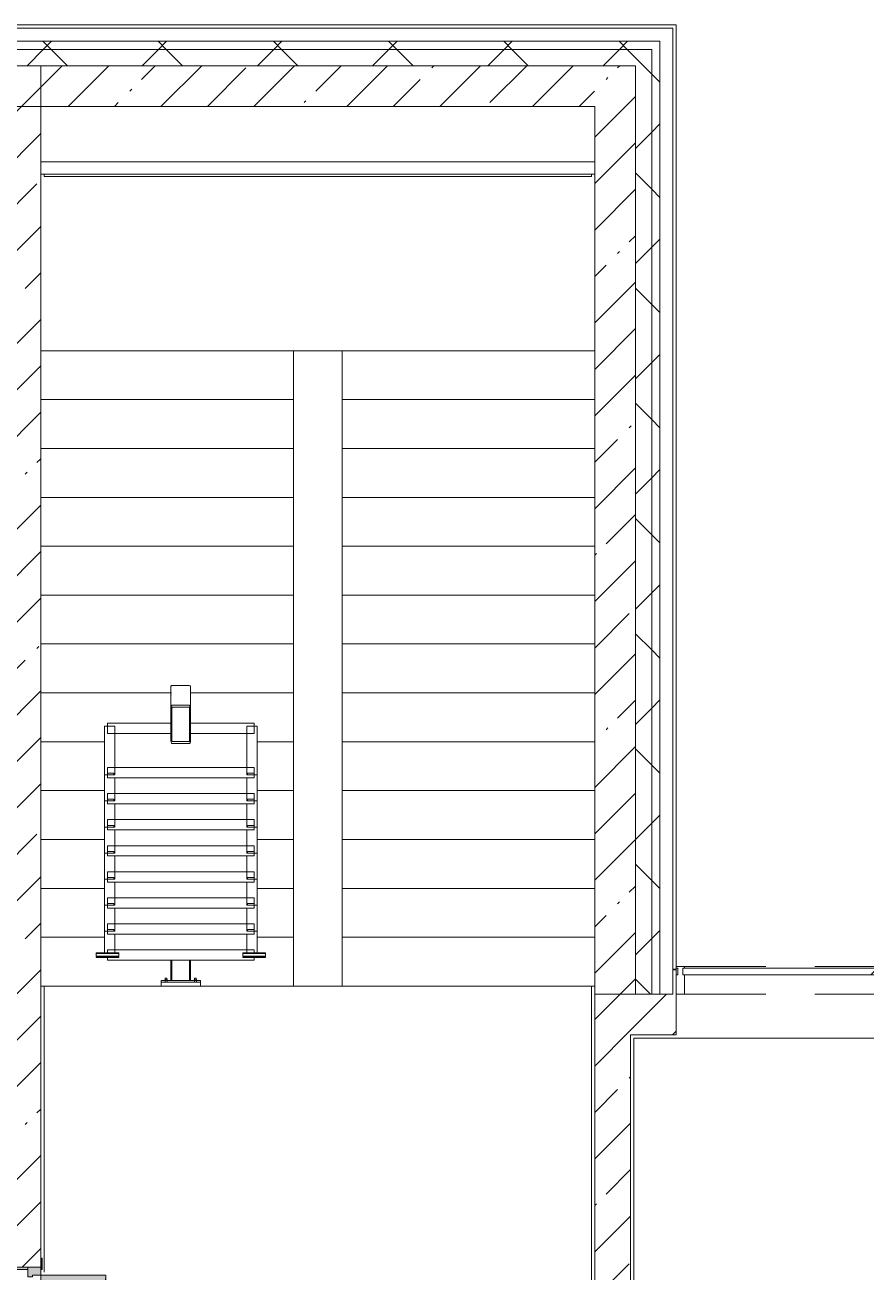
# Model space of a CAD drawing. Header units: millimetres. Extents: x -5426 to 189269, y -8553 to 29000.
# Drawn here: x 151572 to 156734, y 19695 to 27350 of the extents above; entities that cross this region are included whole.
import ezdxf

# ---------------------------------------------------------------- set-up
doc = ezdxf.new("R2010")
doc.units = ezdxf.units.MM
doc.linetypes.add('200_ШТРИХ__ш1_п0_6_', pattern=[800, 500, -300])
for name, color, linetype, lineweight in [('A-DETL-MBND-1', 7, '200_ШТРИХ__ш1_п0_6_', 9), ('A-GENM', 7, 'Continuous', 5), ('A-GLAZ-2', 7, 'Continuous', 5), ('A-GLAZ-CWMG-2', 7, 'Continuous', 5), ('A-WALL', 7, 'Continuous', 9), ('A-WALL-5', 7, 'Continuous', 5), ('I-WALL-20', 7, 'Continuous', 5), ('S-STRS-2', 7, 'Continuous', 5)]:
    doc.layers.add(name, color=color, linetype=linetype, lineweight=lineweight)
for name, color, linetype, lineweight, true_color in [('A-DOOR-2', 7, 'Continuous', 5, 0xaaaaaa), ('A-DOOR-3', 7, 'Continuous', 5, 0xe2e2e2), ('A-DOOR-FRAM-2', 7, 'Continuous', 5, 0xe2e2e2), ('A-DOOR-FRAM-3', 7, 'Continuous', 5, 0xaaaaaa), ('A-FLOR-2', 7, 'Continuous', 5, 0xaaaaaa)]:
    doc.layers.add(name, color=color, linetype=linetype, lineweight=lineweight, true_color=true_color)
pattern_1 = [(45, (62258.8, 0), (-353.5534, 353.5534), []), (135, (62258.8, 0), (-353.5534, -353.5534), [])]
pattern_2 = [(45, (62258.82, 0), (-285.1231, 285.1231), []), (45, (62543.95, 0), (-285.1231, 285.1231), [504.031, -100.806, 16.764, -84.042])]

# ---------------------------------------------------------------- blocks, each defined once
blk = doc.blocks.new('110_Дверь_СКБ_2Ст - Д-1_л_Лестничная клетка EIS60 2-32359692-3_4_1_птичка')
at = {"layer": 'A-DOOR-3'}
for points in [[(662.5, 125), (662.5, 1025), (612.5, 1025), (612.5, 125)], [(-587.5, 525), (-637.5, 525), (-637.5, 125), (-587.5, 125)], [(712.5, -125), (712.5, 45), (697.5, 45), (697.5, -125)]]:
    blk.add_hatch(color=256, dxfattribs=at).paths.add_polyline_path(points)
h = blk.add_hatch(color=256, dxfattribs=at)
h.paths.add_polyline_path([(712.5, 125), (662.5, 125), (662.5, 75), (652.5, 75), (652.5, 45), (712.5, 45)])
h.paths.add_polyline_path([(-627.5, 45), (-627.5, 75), (-637.5, 75), (-637.5, 125), (-687.5, 125), (-687.5, 45)])
at = {"layer": 'A-DOOR-FRAM-2'}
for points in [[(-672.5, 125), (-672.5, 133), (-742.5, 133), (-742.5, 125)], [(767.5, 125), (767.5, 133), (697.5, 133), (697.5, 125)], [(-672.5, -125), (-672.5, 45), (-687.5, 45), (-687.5, -125)], [(-672.5, -133), (-672.5, -125), (-742.5, -125), (-742.5, -133)], [(767.5, -133), (767.5, -125), (697.5, -125), (697.5, -133)]]:
    blk.add_hatch(color=256, dxfattribs=at).paths.add_polyline_path(points)
at = {"layer": 'A-DOOR-2'}
for p, q in [((662.5, 1025), (612.5, 1025)), ((612.5, 1025), (612.5, 125)), ((662.5, 125), (662.5, 1025)), ((-637.5, 525), (-637.5, 125)), ((-587.5, 525), (-637.5, 525)), ((-587.5, 125), (-587.5, 525)), ((-637.5, 125), (-587.5, 125)), ((612.5, 125), (662.5, 125))]:
    blk.add_line(p, q, dxfattribs=at)
for centre, radius, start, end in [((662.5, 125), 900, 90, 180), ((-637.5, 125), 400, 360, 90)]:
    blk.add_arc(centre, radius, start, end, dxfattribs=at)
at = {"layer": 'A-DOOR-FRAM-3'}
for p, q in [((-672.5, 133), (-742.5, 133)), ((-742.5, 133), (-742.5, 125)), ((-742.5, 125), (-672.5, 125)), ((-637.5, 125), (-687.5, 125)), ((-687.5, 125), (-687.5, 45)), ((-672.5, 125), (-672.5, 133)), ((-637.5, 75), (-637.5, 125)), ((662.5, 125), (662.5, 75)), ((712.5, 125), (662.5, 125)), ((767.5, 133), (697.5, 133)), ((697.5, 133), (697.5, 125)), ((697.5, 125), (767.5, 125)), ((712.5, 45), (712.5, 125)), ((767.5, 125), (767.5, 133)), ((-687.5, 45), (-627.5, 45)), ((-672.5, 45), (-687.5, 45)), ((-687.5, 45), (-687.5, -125)), ((-672.5, -125), (-672.5, 45)), ((-627.5, 75), (-637.5, 75)), ((-627.5, 45), (-627.5, 75)), ((662.5, 75), (652.5, 75)), ((652.5, 75), (652.5, 45)), ((652.5, 45), (712.5, 45)), ((712.5, 45), (697.5, 45)), ((697.5, 45), (697.5, -125)), ((712.5, -125), (712.5, 45)), ((-672.5, -125), (-742.5, -125)), ((-742.5, -125), (-742.5, -133)), ((-742.5, -133), (-672.5, -133)), ((-687.5, -125), (-672.5, -125)), ((-672.5, -133), (-672.5, -125)), ((697.5, -125), (712.5, -125)), ((767.5, -125), (697.5, -125)), ((697.5, -125), (697.5, -133)), ((697.5, -133), (767.5, -133)), ((767.5, -133), (767.5, -125))]:
    blk.add_line(p, q, dxfattribs=at)
blk = doc.blocks.new('PNS_Панель прямоугольная - Нр_Стекло - 40мм-22855911-3_4_1_птичка')
at = {"layer": 'A-GLAZ-2'}
h = blk.add_hatch(dxfattribs=at)
h.set_pattern_fill('FP_128', color=256, style=0, pattern_type=2)
h.set_pattern_definition([(45, (-94620, -21060), (-1414.214, 1414.214), [1000, -3000]), (45, (-95620, -21560), (-1414.214, 1414.214), [3000, -1000]), (45, (-93620, -22060), (-1414.214, 1414.214), [1000, -3000])])
h.paths.add_polyline_path([(760, -40), (770, -40), (770, 0), (-770, 0), (-770, -40), (37.1, -40)])
for p, q in [((-770, 0), (770, 0)), ((760, 0), (-770, 0)), ((-760, -40), (760, -40))]:
    blk.add_line(p, q, dxfattribs=at)
blk = doc.blocks.new('Прямоугольный импост - Импост структурный с накладкой - 170мм-22855901-3_4_1_птичка')
at = {"layer": 'A-DETL-MBND-1'}
for p, q in [((93360, 21560), (93360, 21570)), ((93360, 21570), (94880, 21570)), ((93360, 21400), (94880, 21400))]:
    blk.add_line(p, q, dxfattribs=at)
blk = doc.blocks.new('Анкер клиновой - Анкер клиновой МКТ В 10-10-16_85-22193208-3_4_1_птичка')
at = {"layer": 'A-DETL-MBND-1'}
for p, q in [((122191.4, 13788), (122191.4, 13784)), ((122207.4, 13788), (122191.4, 13788)), ((122191.4, 13788), (122207.4, 13788)), ((122194.4, 13798), (122194.4, 13784)), ((122204.4, 13798), (122194.4, 13798)), ((122194.4, 13798), (122204.4, 13798)), ((122204.4, 13784), (122204.4, 13798)), ((122207.4, 13784), (122207.4, 13788))]:
    blk.add_line(p, q, dxfattribs=at)
blk = doc.blocks.new('ОМ_Полоса_Трапеция прямоугольная_Прокат_ГОСТ 103-2006 - ОМ_Полоса_Трапеция прямоугольная_Прокат_ГОСТ 103-2006-21111644-3_4_1_птичка')
at = {"layer": 'A-GENM'}
for p, q in [((122699.4, 15046.5), (122699.4, 15056.5)), ((122699.4, 15056.5), (122739.4, 15056.5)), ((122739.4, 15046.5), (122699.4, 15046.5)), ((122739.4, 15056.5), (122739.4, 15046.5))]:
    blk.add_line(p, q, dxfattribs=at)
blk = doc.blocks.new('ОМ_Полоса_Трапеция прямоугольная_Прокат_ГОСТ 103-2006 - ОМ_Полоса_Трапеция прямоугольная_Прокат_ГОСТ 103-2006-V128-3_4_1_птичка')
at = {"layer": 'A-GENM'}
for p, q in [((122699.4, 14416.5), (122699.4, 14406.5)), ((122739.4, 14416.5), (122699.4, 14416.5)), ((122699.4, 14406.5), (122739.4, 14406.5)), ((122739.4, 14406.5), (122739.4, 14416.5))]:
    blk.add_line(p, q, dxfattribs=at)
blk = doc.blocks.new('ОМ_Полоса_Трапеция прямоугольная_Прокат_ГОСТ 103-2006 - ОМ_Полоса_Трапеция прямоугольная_Прокат_ГОСТ 103-2006-V129-3_4_1_птичка')
at = {"layer": 'A-GENM'}
for p, q in [((122699.4, 14256.5), (122699.4, 14246.5)), ((122739.4, 14256.5), (122699.4, 14256.5)), ((122699.4, 14246.5), (122739.4, 14246.5)), ((122739.4, 14246.5), (122739.4, 14256.5))]:
    blk.add_line(p, q, dxfattribs=at)
blk = doc.blocks.new('ОМ_Полоса_Трапеция прямоугольная_Прокат_ГОСТ 103-2006 - ОМ_Полоса_Трапеция прямоугольная_Прокат_ГОСТ 103-2006-V130-3_4_1_птичка')
at = {"layer": 'A-GENM'}
for p, q in [((122699.4, 14096.5), (122699.4, 14086.5)), ((122739.4, 14096.5), (122699.4, 14096.5)), ((122699.4, 14086.5), (122739.4, 14086.5)), ((122739.4, 14086.5), (122739.4, 14096.5))]:
    blk.add_line(p, q, dxfattribs=at)
blk = doc.blocks.new('ОМ_Полоса_Прокат_ГОСТ 103-2006 - ОМ_Полоса_Прокат_ГОСТ 103-2006-22193251-3_4_1_птичка')
at = {"layer": 'A-GENM'}
for p, q in [((122809.4, 13929.5), (122669.4, 13929.5)), ((122669.4, 13929.5), (122669.4, 13926.5)), ((122669.4, 13926.5), (122809.4, 13926.5)), ((122809.4, 13926.5), (122809.4, 13929.5))]:
    blk.add_line(p, q, dxfattribs=at)
blk = doc.blocks.new('ОМ_Полоса_Прокат_ГОСТ 103-2006 - ОМ_Полоса_Прокат_ГОСТ 103-2006-22193252-3_4_1_птичка')
at = {"layer": 'A-GENM'}
for p, q in [((122669.4, 13954.2), (122669.4, 13950.8)), ((122809.4, 13954.2), (122669.4, 13954.2)), ((122669.4, 13950.8), (122809.4, 13950.8)), ((122669.4, 13933.9), (122669.4, 13950.8)), ((122809.4, 13933.9), (122669.4, 13933.9)), ((122809.4, 13950.8), (122809.4, 13954.2)), ((122809.4, 13950.8), (122809.4, 13933.9))]:
    blk.add_line(p, q, dxfattribs=at)
blk = doc.blocks.new('ОМ_Полоса_Трапеция прямоугольная_Прокат_ГОСТ 103-2006 - ОМ_Полоса_Трапеция прямоугольная_Прокат_ГОСТ 103-2006-21111686-3_4_1_птичка')
at = {"layer": 'A-GENM'}
for p, q in [((121839.4, 15056.5), (121879.4, 15056.5)), ((121839.4, 15046.5), (121839.4, 15056.5)), ((121879.4, 15046.5), (121839.4, 15046.5)), ((121879.4, 15056.5), (121879.4, 15046.5))]:
    blk.add_line(p, q, dxfattribs=at)
blk = doc.blocks.new('ОМ_Полоса_Трапеция прямоугольная_Прокат_ГОСТ 103-2006 - ОМ_Полоса_Трапеция прямоугольная_Прокат_ГОСТ 103-2006-V131-3_4_1_птичка')
at = {"layer": 'A-GENM'}
for p, q in [((121879.4, 14416.5), (121839.4, 14416.5)), ((121839.4, 14416.5), (121839.4, 14406.5)), ((121839.4, 14406.5), (121879.4, 14406.5)), ((121879.4, 14406.5), (121879.4, 14416.5))]:
    blk.add_line(p, q, dxfattribs=at)
blk = doc.blocks.new('ОМ_Полоса_Трапеция прямоугольная_Прокат_ГОСТ 103-2006 - ОМ_Полоса_Трапеция прямоугольная_Прокат_ГОСТ 103-2006-V132-3_4_1_птичка')
at = {"layer": 'A-GENM'}
for p, q in [((121879.4, 14256.5), (121839.4, 14256.5)), ((121839.4, 14256.5), (121839.4, 14246.5)), ((121839.4, 14246.5), (121879.4, 14246.5)), ((121879.4, 14246.5), (121879.4, 14256.5))]:
    blk.add_line(p, q, dxfattribs=at)
blk = doc.blocks.new('ОМ_Полоса_Трапеция прямоугольная_Прокат_ГОСТ 103-2006 - ОМ_Полоса_Трапеция прямоугольная_Прокат_ГОСТ 103-2006-V133-3_4_1_птичка')
at = {"layer": 'A-GENM'}
for p, q in [((121879.4, 14096.5), (121839.4, 14096.5)), ((121839.4, 14096.5), (121839.4, 14086.5)), ((121839.4, 14086.5), (121879.4, 14086.5)), ((121879.4, 14086.5), (121879.4, 14096.5))]:
    blk.add_line(p, q, dxfattribs=at)
blk = doc.blocks.new('ОМ_Полоса_Прокат_ГОСТ 103-2006 - ОМ_Полоса_Прокат_ГОСТ 103-2006-22193295-3_4_1_птичка')
at = {"layer": 'A-GENM'}
for p, q in [((121909.4, 13929.5), (121769.4, 13929.5)), ((121769.4, 13929.5), (121769.4, 13926.5)), ((121769.4, 13926.5), (121909.4, 13926.5)), ((121909.4, 13926.5), (121909.4, 13929.5))]:
    blk.add_line(p, q, dxfattribs=at)
blk = doc.blocks.new('ОМ_Полоса_Прокат_ГОСТ 103-2006 - ОМ_Полоса_Прокат_ГОСТ 103-2006-22193296-3_4_1_птичка')
at = {"layer": 'A-GENM'}
for p, q in [((121909.4, 13954.2), (121769.4, 13954.2)), ((121769.4, 13954.2), (121769.4, 13950.8)), ((121769.4, 13950.8), (121909.4, 13950.8)), ((121769.4, 13933.9), (121769.4, 13950.8)), ((121909.4, 13933.9), (121769.4, 13933.9)), ((121909.4, 13950.8), (121909.4, 13954.2)), ((121909.4, 13950.8), (121909.4, 13933.9))]:
    blk.add_line(p, q, dxfattribs=at)
blk = doc.blocks.new('ОМ_Нижняя опорная пятка1 - ОМ_Нижняя опорная пятка-21111576-3_4_1_птичка')
at = {"layer": 'A-DETL-MBND-1'}
for p, q in [((-96, -10), (-96, 0)), ((-84, -10), (-84, 0)), ((84, -10), (84, 0)), ((96, -10), (96, 0))]:
    blk.add_line(p, q, dxfattribs=at)
blk = doc.blocks.new('ОМ_Труба_ГОСТ 8639-82 - ОМ_Труба_ГОСТ 8639-82-21111694-3_4_1_птичка')
at = {"layer": 'A-GENM'}
for p, q in [((122229.4, 15590.5), (122229.4, 15456.5)), ((122238.4, 15595.1), (122340.4, 15595.1)), ((122349.4, 15456.5), (122349.4, 15590.5)), ((122238.4, 15474.2), (122340.4, 15474.2)), ((122229.4, 15256.4), (122229.4, 15456.5)), ((122235.4, 15456.5), (122235.4, 15256.4)), ((122340.4, 15462.4), (122238.4, 15462.4)), ((122343.4, 15256.4), (122343.4, 15456.5)), ((122349.4, 15456.5), (122349.4, 15256.4)), ((122238.4, 15250.5), (122340.4, 15250.5)), ((122340.4, 15238.8), (122238.4, 15238.8))]:
    blk.add_line(p, q, dxfattribs=at)
at = {"layer": 'A-GENM', "flags": 128}
for points in [[(122229.4, 15456.5), (122229.6, 15460), (122230.1, 15463.3), (122231, 15466.3), (122232.1, 15469), (122233.4, 15471.2), (122235, 15472.8), (122236.7, 15473.8), (122238.4, 15474.2)], [(122340.4, 15474.2), (122342.2, 15473.8), (122343.9, 15472.8), (122345.4, 15471.2), (122346.8, 15469), (122347.9, 15466.3), (122348.8, 15463.3), (122349.3, 15460), (122349.4, 15456.5)], [(122238.4, 15462.4), (122237.9, 15462.3), (122237.3, 15461.9), (122236.8, 15461.4), (122236.3, 15460.7), (122235.9, 15459.8), (122235.7, 15458.8), (122235.5, 15457.7), (122235.4, 15456.5)], [(122343.4, 15456.5), (122343.4, 15457.7), (122343.2, 15458.8), (122342.9, 15459.8), (122342.6, 15460.7), (122342.1, 15461.4), (122341.6, 15461.9), (122341, 15462.3), (122340.4, 15462.4)], [(122238.4, 15238.8), (122236.7, 15239.1), (122235, 15240.1), (122233.4, 15241.8), (122232.1, 15243.9), (122231, 15246.6), (122230.1, 15249.7), (122229.6, 15253), (122229.4, 15256.4)], [(122235.4, 15256.4), (122235.5, 15255.3), (122235.7, 15254.2), (122235.9, 15253.2), (122236.3, 15252.3), (122236.8, 15251.5), (122237.3, 15251), (122237.9, 15250.7), (122238.4, 15250.5)], [(122349.4, 15256.4), (122349.3, 15253), (122348.8, 15249.7), (122347.9, 15246.6), (122346.8, 15243.9), (122345.4, 15241.8), (122343.9, 15240.1), (122342.2, 15239.1), (122340.4, 15238.8)], [(122340.4, 15250.5), (122341, 15250.7), (122341.6, 15251), (122342.1, 15251.5), (122342.6, 15252.3), (122342.9, 15253.2), (122343.2, 15254.2), (122343.4, 15255.3), (122343.4, 15256.4)]]:
    blk.add_lwpolyline(points, dxfattribs=at)
at = {"layer": 'A-GENM'}
for centre, major_axis, start_param, end_param in [((122238.4, 15590.5), (9, 0), 1.570796, 3.141593), ((122340.4, 15590.5), (9, 0), 0, 1.570796), ((122238.4, 15538.5), (9, 0), 3.141593, 3.665191), ((122340.4, 15538.5), (-9, 0), 2.617994, 3.141593)]:
    blk.add_ellipse(centre, major_axis=major_axis, ratio=0.509802, start_param=start_param, end_param=end_param, dxfattribs=at)
blk = doc.blocks.new('ОМ_Уголок_ГОСТ 8509-93 - ОМ_Уголок_ГОСТ 8509-93-22194532-3_4_1_птичка')
at = {"layer": 'A-GENM'}
for p, q in [((0, 45.2), (0, -17.8)), ((390, 45.2), (0, 45.2)), ((900, 45.2), (510, 45.2)), ((900, -17.8), (900, 45.2)), ((0, -17.8), (390, -17.8)), ((510, -17.8), (900, -17.8))]:
    blk.add_line(p, q, dxfattribs=at)
blk = doc.blocks.new('ОМ_Уголок_ГОСТ 8509-93 - ОМ_Уголок_ГОСТ 8509-93-V134-3_4_1_птичка')
at = {"layer": 'A-GENM'}
for p, q in [((0, 45.2), (0, -17.8)), ((900, 45.2), (0, 45.2)), ((900, -17.8), (900, 45.2)), ((0, -17.8), (900, -17.8))]:
    blk.add_line(p, q, dxfattribs=at)
blk = doc.blocks.new('ОМ_Уголок_ГОСТ 8509-93 - ОМ_Уголок_ГОСТ 8509-93-22194533-3_4_1_птичка')
at = {"layer": 'A-GENM'}
for p, q in [((0, 45.2), (0, -17.8)), ((300, 45.2), (0, 45.2)), ((300, -17.8), (300, 45.2)), ((0, -17.8), (300, -17.8))]:
    blk.add_line(p, q, dxfattribs=at)
blk = doc.blocks.new('ОМ_Уголок_ГОСТ 8509-93 - ОМ_Уголок_ГОСТ 8509-93-V135-3_4_1_птичка')
at = {"layer": 'A-GENM'}
for p, q in [((0, 45.2), (0, -17.8)), ((142.2, 45.2), (0, 45.2)), ((0, -17.8), (160, -17.8))]:
    blk.add_line(p, q, dxfattribs=at)
blk = doc.blocks.new('ОМ_Уголок_ГОСТ 8509-93 - ОМ_Уголок_ГОСТ 8509-93-V136-3_4_1_птичка')
at = {"layer": 'A-GENM'}
for p, q in [((300, 45.2), (157.8, 45.2)), ((300, -17.8), (300, 45.2)), ((140, -17.8), (300, -17.8))]:
    blk.add_line(p, q, dxfattribs=at)
blk = doc.blocks.new('ОМ_Уголок_ГОСТ 8509-93 - ОМ_Уголок_ГОСТ 8509-93-V162-3_4_1_птичка')
at = {"layer": 'A-GENM'}
for p, q in [((0, 45.2), (0, 27.8)), ((900, 45.2), (0, 45.2)), ((0, 7.4), (0, -17.8)), ((900, 27.8), (900, 45.2)), ((900, -17.8), (900, 6.6)), ((0, -17.8), (900, -17.8))]:
    blk.add_line(p, q, dxfattribs=at)
blk = doc.blocks.new('ОМ_Уголок_ГОСТ 8509-93 - ОМ_Уголок_ГОСТ 8509-93-V163-3_4_1_птичка')
at = {"layer": 'A-GENM'}
for p, q in [((0, 45.2), (0, -17.8)), ((6.6, 45.2), (0, 45.2)), ((142.2, 45.2), (27.8, 45.2)), ((0, -17.8), (6.6, -17.8)), ((27.8, -17.8), (160, -17.8))]:
    blk.add_line(p, q, dxfattribs=at)
blk = doc.blocks.new('ОМ_Уголок_ГОСТ 8509-93 - ОМ_Уголок_ГОСТ 8509-93-V139-3_4_1_птичка')
at = {"layer": 'A-GENM'}
for p, q in [((272.2, 45.2), (157.8, 45.2)), ((300, 45.2), (292.6, 45.2)), ((300, -17.8), (300, 45.2)), ((140, -17.8), (272.2, -17.8)), ((292.6, -17.8), (300, -17.8))]:
    blk.add_line(p, q, dxfattribs=at)
blk = doc.blocks.new('ОМ_Труба_ГОСТ 8639-82 - ОМ_Труба_ГОСТ 8639-82-21111710-3_4_1_птичка')
at = {"layer": 'A-DETL-MBND-1'}
for p, q in [((122229.4, 13908.7), (122229.4, 13784)), ((122235.4, 13908.7), (122235.4, 13784)), ((122343.4, 13908.7), (122343.4, 13784)), ((122349.4, 13784), (122349.4, 13908.7))]:
    blk.add_line(p, q, dxfattribs=at)
blk = doc.blocks.new('ОМ_Уголок_ГОСТ 8510-86 - ОМ_Уголок_ГОСТ 8510-86-21111720-3_4_1_птичка')
at = {"layer": 'A-DETL-MBND-1'}
for p, q in [((0, 34), (0, 0)), ((0, 10), (240, 10)), ((0, 0), (240, 0)), ((240, 0), (240, 34))]:
    blk.add_line(p, q, dxfattribs=at)
blk = doc.blocks.new('Прямоугольный импост - Импост структурный с накладкой - 170мм-22854979-3_4_1_птичка')
at = {"layer": 'A-GLAZ-CWMG-2'}
for p, q in [((0, 160), (-50, 160)), ((-50, 160), (-50, 40)), ((0, 40), (0, 160)), ((-50, 40), (-40, 40)), ((-40, 0), (-50, 0)), ((-50, 0), (-50, -10)), ((-40, 40), (-40, 0)), ((-10, 0), (-10, 40)), ((-10, 40), (0, 40)), ((0, 0), (-10, 0)), ((0, -10), (0, 0)), ((-50, -10), (0, -10))]:
    blk.add_line(p, q, dxfattribs=at)
blk = doc.blocks.new('Зашивка приборов отопления39 - Зашивка приборов отопления-33325432-3_4_1_птичка')
at = {"layer": 'A-WALL-5'}
for p, q in [((120704.7, 17931.2), (124104.7, 17931.2)), ((124104.7, 17931.2), (120704.7, 17931.2)), ((120704.7, 17856.2), (124104.7, 17856.2))]:
    blk.add_line(p, q, dxfattribs=at)

msp = doc.modelspace()

# ---------------------------------------------------------------- hatches: boundary and pattern name
at = {"layer": 'A-WALL-5'}
h = msp.add_hatch(dxfattribs=at)
h.set_pattern_fill('FP_70', color=256, style=0, pattern_type=2)
h.set_pattern_definition(pattern_1)
h.paths.add_polyline_path([(155418.8, 27200), (155468.8, 27200), (155468.8, 27250), (142608.8, 27250), (142608.8, 27200), (154551.5, 27200)])
h.paths.add_polyline_path([(138608.8, 27200), (139508.8, 27200), (139508.8, 27250), (138608.8, 27250)])
h.paths.add_polyline_path([(133068.8, 27200), (133068.8, 27250), (131868.8, 27250), (131868.8, 27200), (132178.6, 27200)])
h.paths.add_polyline_path([(128449.8, 27200), (129368.8, 27200), (129368.8, 27250), (125118.8, 27250), (125118.8, 27200), (126585.3, 27200)])
h.paths.add_polyline_path([(135168.8, 27200), (136508.8, 27200), (136508.8, 27250), (135168.8, 27250)])
h.paths.add_polyline_path([(123788.7, 27200), (124218.8, 27200), (124218.8, 27250), (122118.8, 27250), (122118.8, 27200), (122856.5, 27200)])
h.paths.add_polyline_path([(120992.1, 27200), (121218.8, 27200), (121218.8, 27250), (120118.8, 27250), (120118.8, 27200)])
h.paths.add_polyline_path([(116331.1, 27200), (117018.8, 27200), (117018.8, 27250), (115518.8, 27250), (115518.8, 27200)])
h.paths.add_polyline_path([(112602.3, 27200), (113018.8, 27200), (113018.8, 27250), (111919.1, 27250), (111919.1, 27200)])
h.paths.add_polyline_path([(110737.9, 27200), (111019.1, 27200), (111019.1, 27250), (109918.8, 27250), (109918.8, 27200)])
h.paths.add_polyline_path([(104318.8, 27200), (106818.8, 27200), (106818.8, 27250), (104318.8, 27250)])
h = msp.add_hatch(dxfattribs=at)
h.set_pattern_fill('FP_70', color=256, style=0, pattern_type=2)
h.set_pattern_definition(pattern_1)
h.paths.add_polyline_path([(155318.8, 27100), (155418.8, 27100), (155418.8, 27200), (142608.8, 27200), (142608.8, 27100), (154551.5, 27100)])
h.paths.add_polyline_path([(133068.8, 27100), (133068.8, 27200), (131868.8, 27200), (131868.8, 27100), (132178.6, 27100)])
h.paths.add_polyline_path([(136508.8, 27100), (136508.8, 27200), (135168.8, 27200), (135168.8, 27100), (135907.4, 27100)])
h.paths.add_polyline_path([(138608.8, 27100), (139508.8, 27100), (139508.8, 27200), (138608.8, 27200)])
h.paths.add_polyline_path([(129368.8, 27100), (129368.8, 27200), (125118.8, 27200), (125118.8, 27100), (128449.8, 27100)])
h.paths.add_polyline_path([(122118.8, 27100), (124218.8, 27100), (124218.8, 27200), (122118.8, 27200)])
h.paths.add_polyline_path([(121218.8, 27100), (121218.8, 27200), (120118.8, 27200), (120118.8, 27100), (120992.1, 27100)])
h.paths.add_polyline_path([(116331.1, 27100), (117018.8, 27100), (117018.8, 27200), (115518.8, 27200), (115518.8, 27100)])
h.paths.add_polyline_path([(112602.3, 27100), (113018.8, 27100), (113018.8, 27200), (111919.1, 27200), (111919.1, 27100)])
h.paths.add_polyline_path([(110737.9, 27100), (111019.1, 27100), (111019.1, 27200), (109918.8, 27200), (109918.8, 27100)])
h.paths.add_polyline_path([(106076.9, 27100), (106818.8, 27100), (106818.8, 27200), (104418.8, 27200), (104418.8, 27100), (105018.8, 27100)])
h = msp.add_hatch(dxfattribs=at)
h.set_pattern_fill('FP_70', color=256, style=0, pattern_type=2)
h.set_pattern_definition(pattern_1)
h.paths.add_polyline_path([(155468.8, 21400), (155468.8, 27200), (155418.8, 27200), (155418.8, 21400)])
h = msp.add_hatch(dxfattribs=at)
h.set_pattern_fill('FP_70', color=256, style=0, pattern_type=2)
h.set_pattern_definition(pattern_1)
h.paths.add_polyline_path([(155418.8, 21400), (155418.8, 27100), (155318.8, 27100), (155318.8, 21400)])
h = msp.add_hatch(dxfattribs=at)
h.set_pattern_fill('FP_70', color=256, style=0, pattern_type=2)
h.set_pattern_definition(pattern_1)
h.paths.add_polyline_path([(187488.8, 21400), (187488.8, 21550), (182409, 21550), (182409, 21400), (187338.8, 21400)])
h.paths.add_polyline_path([(181509, 21400), (181509, 21550), (180159.3, 21550), (180159.3, 21400), (180653.2, 21400)])
h.paths.add_polyline_path([(169109.3, 21400), (169109.3, 21550), (167809, 21550), (167809, 21400), (168534.5, 21400)])
h.paths.add_polyline_path([(170009.3, 21400), (171309.3, 21400), (171309.3, 21550), (170009.3, 21550)])
h.paths.add_polyline_path([(155568.8, 21400), (155568.8, 21550), (155548.8, 21550), (155548.8, 21400)])
h.paths.add_polyline_path([(172209.3, 21400), (173508.8, 21400), (173508.8, 21550), (172209.3, 21550)])
h.paths.add_polyline_path([(178788.8, 21400), (179259.3, 21400), (179259.3, 21550), (178389.3, 21550), (178389.3, 21400)])
h.paths.add_polyline_path([(175808.8, 21400), (176959.3, 21400), (176959.3, 21550), (175808.8, 21550)])
h.paths.add_polyline_path([(160144.7, 21400), (163408.8, 21400), (163408.8, 21550), (158868.8, 21550), (158868.8, 21400)])
h.paths.add_polyline_path([(165737.9, 21400), (166909, 21400), (166909, 21550), (165708.8, 21550), (165708.8, 21400)])
at = {"layer": 'I-WALL-20'}
h = msp.add_hatch(dxfattribs=at)
h.set_pattern_fill('FP_66', color=256, style=0, pattern_type=2)
h.set_pattern_definition(pattern_2)
h.paths.add_polyline_path([(155068.8, 26850), (155068.8, 27100), (151393.8, 27100), (151393.8, 26850), (154551.5, 26850)])
h = msp.add_hatch(dxfattribs=at)
h.set_pattern_fill('FP_66', color=256, style=0, pattern_type=2)
h.set_pattern_definition(pattern_2)
h.paths.add_polyline_path([(151418.8, 17270), (151668.8, 17270), (151668.8, 18325), (151418.8, 18325), (151418.8, 18162.4)])
h.paths.add_polyline_path([(151418.8, 19725), (151668.8, 19725), (151668.8, 27100), (151418.8, 27100), (151418.8, 19750)])
h = msp.add_hatch(dxfattribs=at)
h.set_pattern_fill('FP_66', color=256, style=0, pattern_type=2)
h.set_pattern_definition(pattern_2)
h.paths.add_polyline_path([(155068.8, 21400), (155318.8, 21400), (155318.8, 27100), (155068.8, 27100), (155068.8, 21633.1)])
h = msp.add_hatch(dxfattribs=at)
h.set_pattern_fill('FP_66', color=256, style=0, pattern_type=2)
h.set_pattern_definition(pattern_2)
h.paths.add_polyline_path([(155288.8, 17270), (155288.8, 21400), (155068.8, 21400), (155068.8, 17270)])
h = msp.add_hatch(dxfattribs=at)
h.set_pattern_fill('FP_66', color=256, style=0, pattern_type=2)
h.set_pattern_definition(pattern_2)
h.paths.add_polyline_path([(160144.7, 21150), (162838.8, 21150), (162838.8, 21400), (158868.8, 21400), (158868.8, 21150)])
h.paths.add_polyline_path([(155288.8, 21150), (155568.8, 21150), (155568.8, 21400), (155288.8, 21400)])

# ---------------------------------------------------------------- linework, layer by layer
at = {"layer": 'A-FLOR-2'}
for p, q in [((151688.8, 26435), (151688.8, 26420)), ((151688.8, 26420), (155048.8, 26420)), ((155048.8, 26420), (155048.8, 26435)), ((155068.8, 21450), (151668.8, 21450)), ((151689.8, 21450), (151689.8, 19694.6)), ((155048.8, 17870), (155048.8, 21450)), ((155308.8, 21130), (155308.8, 13628)), ((157138.8, 21130), (155308.8, 21130))]:
    msp.add_line(p, q, dxfattribs=at)
at = {"layer": 'A-WALL'}
for p, q in [((155548.8, 27330), (142608.8, 27330)), ((155548.8, 21400), (155548.8, 27330)), ((155468.8, 27250), (142608.8, 27250)), ((155418.8, 27200), (142608.8, 27200)), ((155418.8, 21400), (155418.8, 27200)), ((155468.8, 21400), (155468.8, 27250)), ((155318.8, 21400), (155318.8, 27100)), ((155568.8, 21553), (155548.8, 21553)), ((155568.8, 21550), (155548.8, 21550)), ((155318.8, 21400), (155548.8, 21400))]:
    msp.add_line(p, q, dxfattribs=at)
at = {"layer": 'A-WALL-5'}
for p, q in [((155568.8, 27350), (138608.8, 27350)), ((155568.8, 21400), (155568.8, 27350)), ((155068.8, 27100), (111018.8, 27100))]:
    msp.add_line(p, q, dxfattribs=at)
at = {"layer": 'I-WALL-20'}
for p, q in [((155068.8, 27100), (151393.8, 27100)), ((151668.8, 19780), (151668.8, 27100)), ((155318.8, 27100), (155068.8, 27100)), ((151393.8, 26850), (155068.8, 26850)), ((155068.8, 26850), (155068.8, 17850)), ((155318.8, 21400), (155068.8, 21400)), ((155568.8, 21150), (155568.8, 21400)), ((155288.8, 21150), (155568.8, 21150)), ((155288.8, 13628), (155288.8, 21150))]:
    msp.add_line(p, q, dxfattribs=at)
at = {"layer": 'S-STRS-2'}
for p, q in [((151668.8, 25350), (153218.8, 25350)), ((151668.8, 25350), (153218.8, 25350)), ((153218.8, 25350), (153518.8, 25350)), ((153218.8, 25050), (153218.8, 25350)), ((155068.8, 25350), (153518.8, 25350)), ((153518.8, 25350), (153518.8, 25050)), ((155068.8, 25350), (153518.8, 25350)), ((151668.8, 25050), (153218.8, 25050)), ((151668.8, 25050), (153218.8, 25050)), ((153218.8, 24750), (153218.8, 25050)), ((153518.8, 25050), (153518.8, 24750)), ((155068.8, 25050), (153518.8, 25050)), ((155068.8, 25050), (153518.8, 25050)), ((151668.8, 24750), (153218.8, 24750)), ((151668.8, 24750), (153218.8, 24750)), ((153218.8, 24450), (153218.8, 24750)), ((153518.8, 24750), (153518.8, 24450)), ((155068.8, 24750), (153518.8, 24750)), ((155068.8, 24750), (153518.8, 24750)), ((151668.8, 24450), (153218.8, 24450)), ((151668.8, 24450), (153218.8, 24450)), ((153218.8, 24150), (153218.8, 24450)), ((153518.8, 24450), (153518.8, 24150)), ((155068.8, 24450), (153518.8, 24450)), ((155068.8, 24450), (153518.8, 24450)), ((151668.8, 24150), (153218.8, 24150)), ((151668.8, 24150), (153218.8, 24150)), ((153218.8, 23850), (153218.8, 24150)), ((153518.8, 24150), (153518.8, 23850)), ((155068.8, 24150), (153518.8, 24150)), ((155068.8, 24150), (153518.8, 24150)), ((151668.8, 23850), (153218.8, 23850)), ((151668.8, 23850), (153218.8, 23850)), ((153218.8, 23550), (153218.8, 23850)), ((153518.8, 23850), (153518.8, 23550)), ((155068.8, 23850), (153518.8, 23850)), ((155068.8, 23850), (153518.8, 23850)), ((151668.8, 23550), (153218.8, 23550)), ((151668.8, 23550), (153218.8, 23550)), ((153218.8, 23250), (153218.8, 23550)), ((153518.8, 23550), (153518.8, 23250)), ((155068.8, 23550), (153518.8, 23550)), ((155068.8, 23550), (153518.8, 23550)), ((151668.8, 23250), (152471.1, 23250)), ((151668.8, 23250), (152471.1, 23250)), ((152584.8, 23250), (153218.8, 23250)), ((152584.8, 23250), (153218.8, 23250)), ((153218.8, 22950), (153218.8, 23250)), ((153518.8, 23250), (153518.8, 22950)), ((155068.8, 23250), (153518.8, 23250)), ((155068.8, 23250), (153518.8, 23250)), ((151668.8, 22950), (152060.2, 22950)), ((151668.8, 22950), (152060.2, 22950)), ((152995.8, 22950), (153218.8, 22950)), ((152995.8, 22950), (153218.8, 22950)), ((153218.8, 22650), (153218.8, 22950)), ((153518.8, 22950), (153518.8, 22650)), ((155068.8, 22950), (153518.8, 22950)), ((155068.8, 22950), (153518.8, 22950)), ((151668.8, 22650), (152060.2, 22650)), ((151668.8, 22650), (152060.2, 22650)), ((152995.8, 22650), (153218.8, 22650)), ((152995.8, 22650), (153218.8, 22650)), ((153218.8, 22350), (153218.8, 22650)), ((153518.8, 22650), (153518.8, 22350)), ((155068.8, 22650), (153518.8, 22650)), ((155068.8, 22650), (153518.8, 22650)), ((151668.8, 22350), (152060.2, 22350)), ((151668.8, 22350), (152060.2, 22350)), ((152995.8, 22350), (153218.8, 22350)), ((152995.8, 22350), (153218.8, 22350)), ((153218.8, 22050), (153218.8, 22350)), ((153518.8, 22350), (153518.8, 22050)), ((155068.8, 22350), (153518.8, 22350)), ((155068.8, 22350), (153518.8, 22350)), ((151668.8, 22050), (152060.2, 22050)), ((151668.8, 22050), (152060.2, 22050)), ((152995.8, 22050), (153218.8, 22050)), ((152995.8, 22050), (153218.8, 22050)), ((153218.8, 21750), (153218.8, 22050)), ((153518.8, 22050), (153518.8, 21750)), ((155068.8, 22050), (153518.8, 22050)), ((155068.8, 22050), (153518.8, 22050)), ((151668.8, 21750), (152060.2, 21750)), ((151668.8, 21750), (152060.2, 21750)), ((152995.8, 21750), (153218.8, 21750)), ((152995.8, 21750), (153218.8, 21750)), ((153218.8, 21450), (153218.8, 21750)), ((153518.8, 21750), (153518.8, 21450)), ((155068.8, 21750), (153518.8, 21750)), ((155068.8, 21750), (153518.8, 21750)), ((155068.8, 21450), (153518.8, 21450))]:
    msp.add_line(p, q, dxfattribs=at)

# ---------------------------------------------------------------- block references
at = {"layer": 'A-DETL-MBND-1'}
for name, p in [('ОМ_Труба_ГОСТ 8639-82 - ОМ_Труба_ГОСТ 8639-82-21111710-3_4_1_птичка', (30238.5, 7700)), ('Прямоугольный импост - Импост структурный с накладкой - 170мм-22855901-3_4_1_птичка', (62258.8, 0)), ('Анкер клиновой - Анкер клиновой МКТ В 10-10-16_85-22193208-3_4_1_птичка', (30238.5, 7700)), ('ОМ_Нижняя опорная пятка1 - ОМ_Нижняя опорная пятка-21111576-3_4_1_птичка', (152528, 21484)), ('Анкер клиновой - Анкер клиновой МКТ В 10-10-16_85-22193208-3_4_1_птичка', (30418.5, 7700))]:
    msp.add_blockref(name, p, dxfattribs=at)
at = {"layer": 'A-DETL-MBND-1', "extrusion": (0, 0, -1), "rotation": 180}
msp.add_blockref('ОМ_Уголок_ГОСТ 8510-86 - ОМ_Уголок_ГОСТ 8510-86-21111720-3_4_1_птичка', (-152408, 21484), dxfattribs=at)
at = {"layer": 'A-DOOR-2', "rotation": 269.9999999999998}
msp.add_blockref('110_Дверь_СКБ_2Ст - Д-1_л_Лестничная клетка EIS60 2-32359692-3_4_1_птичка', (151543.8, 19037.5), dxfattribs=at)
at = {"layer": 'A-GENM'}
for name, p in [('ОМ_Труба_ГОСТ 8639-82 - ОМ_Труба_ГОСТ 8639-82-21111694-3_4_1_птичка', (30238.5, 7700)), ('ОМ_Полоса_Трапеция прямоугольная_Прокат_ГОСТ 103-2006 - ОМ_Полоса_Трапеция прямоугольная_Прокат_ГОСТ 103-2006-21111686-3_4_1_птичка', (30238.5, 7700)), ('ОМ_Полоса_Трапеция прямоугольная_Прокат_ГОСТ 103-2006 - ОМ_Полоса_Трапеция прямоугольная_Прокат_ГОСТ 103-2006-21111644-3_4_1_птичка', (30238.5, 7700)), ('ОМ_Полоса_Трапеция прямоугольная_Прокат_ГОСТ 103-2006 - ОМ_Полоса_Трапеция прямоугольная_Прокат_ГОСТ 103-2006-21111686-3_4_1_птичка', (30238.5, 7540)), ('ОМ_Полоса_Трапеция прямоугольная_Прокат_ГОСТ 103-2006 - ОМ_Полоса_Трапеция прямоугольная_Прокат_ГОСТ 103-2006-21111644-3_4_1_птичка', (30238.5, 7540)), ('ОМ_Полоса_Трапеция прямоугольная_Прокат_ГОСТ 103-2006 - ОМ_Полоса_Трапеция прямоугольная_Прокат_ГОСТ 103-2006-21111686-3_4_1_птичка', (30238.5, 7380)), ('ОМ_Полоса_Трапеция прямоугольная_Прокат_ГОСТ 103-2006 - ОМ_Полоса_Трапеция прямоугольная_Прокат_ГОСТ 103-2006-21111644-3_4_1_птичка', (30238.5, 7380)), ('ОМ_Полоса_Трапеция прямоугольная_Прокат_ГОСТ 103-2006 - ОМ_Полоса_Трапеция прямоугольная_Прокат_ГОСТ 103-2006-21111686-3_4_1_птичка', (30238.5, 7220)), ('ОМ_Полоса_Трапеция прямоугольная_Прокат_ГОСТ 103-2006 - ОМ_Полоса_Трапеция прямоугольная_Прокат_ГОСТ 103-2006-21111644-3_4_1_птичка', (30238.5, 7220)), ('ОМ_Полоса_Трапеция прямоугольная_Прокат_ГОСТ 103-2006 - ОМ_Полоса_Трапеция прямоугольная_Прокат_ГОСТ 103-2006-V131-3_4_1_птичка', (30238.5, 7700)), ('ОМ_Полоса_Трапеция прямоугольная_Прокат_ГОСТ 103-2006 - ОМ_Полоса_Трапеция прямоугольная_Прокат_ГОСТ 103-2006-V128-3_4_1_птичка', (30238.5, 7700)), ('ОМ_Полоса_Трапеция прямоугольная_Прокат_ГОСТ 103-2006 - ОМ_Полоса_Трапеция прямоугольная_Прокат_ГОСТ 103-2006-V132-3_4_1_птичка', (30238.5, 7700)), ('ОМ_Полоса_Трапеция прямоугольная_Прокат_ГОСТ 103-2006 - ОМ_Полоса_Трапеция прямоугольная_Прокат_ГОСТ 103-2006-V129-3_4_1_птичка', (30238.5, 7700)), ('ОМ_Полоса_Трапеция прямоугольная_Прокат_ГОСТ 103-2006 - ОМ_Полоса_Трапеция прямоугольная_Прокат_ГОСТ 103-2006-V133-3_4_1_птичка', (30238.5, 7700)), ('ОМ_Полоса_Трапеция прямоугольная_Прокат_ГОСТ 103-2006 - ОМ_Полоса_Трапеция прямоугольная_Прокат_ГОСТ 103-2006-V130-3_4_1_птичка', (30238.5, 7700)), ('ОМ_Полоса_Прокат_ГОСТ 103-2006 - ОМ_Полоса_Прокат_ГОСТ 103-2006-22193296-3_4_1_птичка', (30238.5, 7700)), ('ОМ_Полоса_Прокат_ГОСТ 103-2006 - ОМ_Полоса_Прокат_ГОСТ 103-2006-22193295-3_4_1_птичка', (30238.5, 7700)), ('ОМ_Полоса_Прокат_ГОСТ 103-2006 - ОМ_Полоса_Прокат_ГОСТ 103-2006-22193252-3_4_1_птичка', (30238.5, 7700)), ('ОМ_Полоса_Прокат_ГОСТ 103-2006 - ОМ_Полоса_Прокат_ГОСТ 103-2006-22193251-3_4_1_птичка', (30238.5, 7700))]:
    msp.add_blockref(name, p, dxfattribs=at)
at = {"layer": 'A-GENM', "extrusion": (0, 0, -1)}
for name, p, rotation in [('ОМ_Уголок_ГОСТ 8509-93 - ОМ_Уголок_ГОСТ 8509-93-22194533-3_4_1_птичка', (-152078, 22746.5), 90.00000000000064), ('ОМ_Уголок_ГОСТ 8509-93 - ОМ_Уголок_ГОСТ 8509-93-22194532-3_4_1_птичка', (-152078, 23046.5), 180), ('ОМ_Уголок_ГОСТ 8509-93 - ОМ_Уголок_ГОСТ 8509-93-22194533-3_4_1_птичка', (-152978, 23046.5), 270.0000000000008), ('ОМ_Уголок_ГОСТ 8509-93 - ОМ_Уголок_ГОСТ 8509-93-V135-3_4_1_птичка', (-152078, 22586.5), 90.00000000000064), ('ОМ_Уголок_ГОСТ 8509-93 - ОМ_Уголок_ГОСТ 8509-93-V136-3_4_1_птичка', (-152978, 22886.5), 270.0000000000008), ('ОМ_Уголок_ГОСТ 8509-93 - ОМ_Уголок_ГОСТ 8509-93-V135-3_4_1_птичка', (-152078, 22426.5), 90.00000000000064), ('ОМ_Уголок_ГОСТ 8509-93 - ОМ_Уголок_ГОСТ 8509-93-V136-3_4_1_птичка', (-152978, 22726.5), 270.0000000000008), ('ОМ_Уголок_ГОСТ 8509-93 - ОМ_Уголок_ГОСТ 8509-93-V135-3_4_1_птичка', (-152078, 22266.5), 90.00000000000064), ('ОМ_Уголок_ГОСТ 8509-93 - ОМ_Уголок_ГОСТ 8509-93-V136-3_4_1_птичка', (-152978, 22566.5), 270.0000000000008), ('ОМ_Уголок_ГОСТ 8509-93 - ОМ_Уголок_ГОСТ 8509-93-V135-3_4_1_птичка', (-152078, 22106.5), 90.00000000000064), ('ОМ_Уголок_ГОСТ 8509-93 - ОМ_Уголок_ГОСТ 8509-93-V136-3_4_1_птичка', (-152978, 22406.5), 270.0000000000008), ('ОМ_Уголок_ГОСТ 8509-93 - ОМ_Уголок_ГОСТ 8509-93-V135-3_4_1_птичка', (-152078, 21946.5), 90.00000000000064), ('ОМ_Уголок_ГОСТ 8509-93 - ОМ_Уголок_ГОСТ 8509-93-V136-3_4_1_птичка', (-152978, 22246.5), 270.0000000000008), ('ОМ_Уголок_ГОСТ 8509-93 - ОМ_Уголок_ГОСТ 8509-93-V135-3_4_1_птичка', (-152078, 21786.5), 90.00000000000064), ('ОМ_Уголок_ГОСТ 8509-93 - ОМ_Уголок_ГОСТ 8509-93-V136-3_4_1_птичка', (-152978, 22086.5), 270.0000000000008), ('ОМ_Уголок_ГОСТ 8509-93 - ОМ_Уголок_ГОСТ 8509-93-V163-3_4_1_птичка', (-152078, 21626.5), 90.00000000000064), ('ОМ_Уголок_ГОСТ 8509-93 - ОМ_Уголок_ГОСТ 8509-93-V139-3_4_1_птичка', (-152978, 21926.5), 270.0000000000008)]:
    msp.add_blockref(name, p, dxfattribs=dict(at, rotation=rotation))
for name, p in [('ОМ_Уголок_ГОСТ 8509-93 - ОМ_Уголок_ГОСТ 8509-93-V134-3_4_1_птичка', (-152978, 22746.5)), ('ОМ_Уголок_ГОСТ 8509-93 - ОМ_Уголок_ГОСТ 8509-93-V134-3_4_1_птичка', (-152978, 22586.5)), ('ОМ_Уголок_ГОСТ 8509-93 - ОМ_Уголок_ГОСТ 8509-93-V134-3_4_1_птичка', (-152978, 22426.5)), ('ОМ_Уголок_ГОСТ 8509-93 - ОМ_Уголок_ГОСТ 8509-93-V134-3_4_1_птичка', (-152978, 22266.5)), ('ОМ_Уголок_ГОСТ 8509-93 - ОМ_Уголок_ГОСТ 8509-93-V134-3_4_1_птичка', (-152978, 22106.5)), ('ОМ_Уголок_ГОСТ 8509-93 - ОМ_Уголок_ГОСТ 8509-93-V134-3_4_1_птичка', (-152978, 21946.5)), ('ОМ_Уголок_ГОСТ 8509-93 - ОМ_Уголок_ГОСТ 8509-93-V134-3_4_1_птичка', (-152978, 21786.5)), ('ОМ_Уголок_ГОСТ 8509-93 - ОМ_Уголок_ГОСТ 8509-93-V162-3_4_1_птичка', (-152978, 21626.5))]:
    msp.add_blockref(name, p, dxfattribs=at)
at = {"layer": 'A-GLAZ-2'}
msp.add_blockref('PNS_Панель прямоугольная - Нр_Стекло - 40мм-22855911-3_4_1_птичка', (156378.8, 21560), dxfattribs=at)
at = {"layer": 'A-GLAZ-CWMG-2', "rotation": 180}
msp.add_blockref('Прямоугольный импост - Импост структурный с накладкой - 170мм-22854979-3_4_1_птичка', (155568.8, 21560), dxfattribs=at)
at = {"layer": 'A-WALL-5'}
msp.add_blockref('Зашивка приборов отопления39 - Зашивка приборов отопления-33325432-3_4_1_птичка', (30964.1, 8578.8), dxfattribs=at)

doc.saveas('drawing.dxf')
